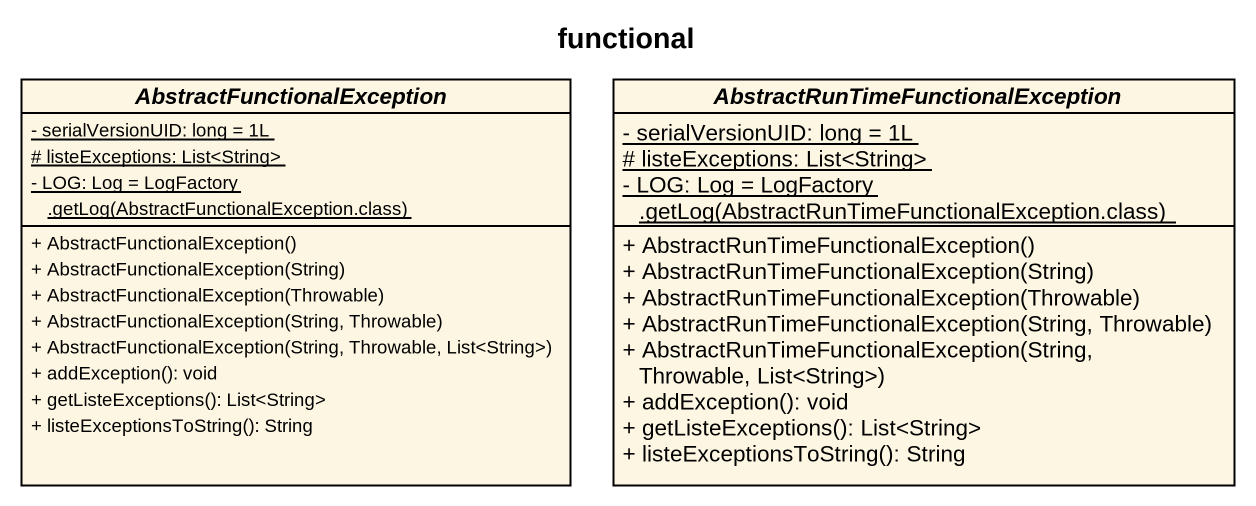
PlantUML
@startuml
title functional
hide circle
hide empty members
skinparam classAttributeIconSize 0
abstract class AbstractFunctionalException {
  {static} - serialVersionUID: long = 1L
  {static} # listeExceptions: List<String>
  {static} {field} - LOG: Log = LogFactory .getLog(AbstractFunctionalException.class)
  + AbstractFunctionalException()
  + AbstractFunctionalException(String)
  + AbstractFunctionalException(Throwable)
  + AbstractFunctionalException(String, Throwable)
  + AbstractFunctionalException(String, Throwable, List<String>)
  + addException(): void
  + getListeExceptions(): List<String>
  + listeExceptionsToString(): String
}
abstract class "AbstractRunTimeFunctionalException" as AbstractRunTimeFunctionalExc {
  {static} - serialVersionUID: long = 1L
  {static} # listeExceptions: List<String>
  {static} {field} - LOG: Log = LogFactory .getLog(AbstractRunTimeFunctionalException.class)
  + AbstractRunTimeFunctionalException()
  + AbstractRunTimeFunctionalException(String)
  + AbstractRunTimeFunctionalException(Throwable)
  + AbstractRunTimeFunctionalException(String, Throwable)
  + AbstractRunTimeFunctionalException(String, Throwable, List<String>)
  + addException(): void
  + getListeExceptions(): List<String>
  + listeExceptionsToString(): String
}
@enduml
